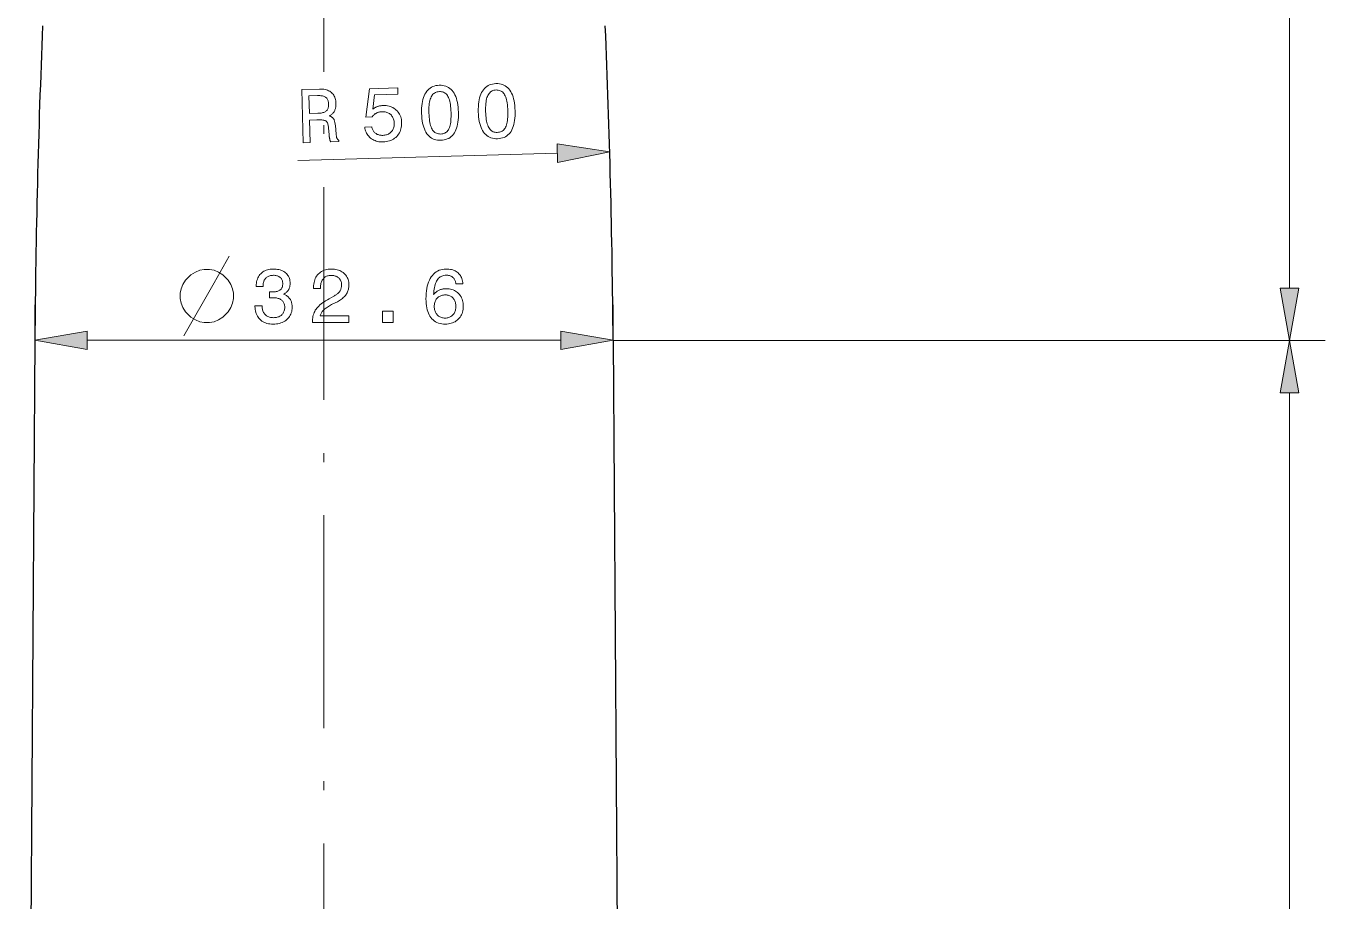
# Model space of a CAD drawing. Extents: x 0 to 297, y 0 to 523.
# Drawn here: x 141.4 to 214.6, y 245.9 to 295.3 of the extents above; entities that cross this region are included whole.
import ezdxf

# ---------------------------------------------------------------- set-up
doc = ezdxf.new("R2010")
doc.units = 0
doc.linetypes.add('DASHDOT', pattern=[18.5, 12, -3, 0.5, -3])

msp = doc.modelspace()

# ---------------------------------------------------------------- linework, layer by layer
at = {"color": 7, "linetype": 'DASHDOT', "lineweight": 13}
msp.add_line((158.178, 126.181), (158.178, 378.407), dxfattribs=at)
at = {"color": 7, "lineweight": 13}
for p, q in [((212.617, 280.487), (212.617, 369.578)), ((144.832, 277.546), (171.523, 277.546)), ((174.477, 277.532), (214.617, 277.532)), ((174.477, 277.532), (214.617, 277.532)), ((212.617, 209.487), (212.617, 274.578))]:
    msp.add_line(p, q, dxfattribs=at)
at = {"color": 7, "lineweight": 13, "ltscale": 0.366083}
msp.add_line((171.336, 288.096), (156.698, 287.681), dxfattribs=at)
at = {"color": 7, "lineweight": 13, "ltscale": 0.050346}
for p, q in [((141.877, 277.532), (141.877, 279.546)), ((174.477, 277.532), (174.477, 279.546))]:
    msp.add_line(p, q, dxfattribs=at)
at = {"color": 7, "lineweight": 30}
for p, q in [((141.877, 277.532), (141.377, 206.532)), ((174.477, 277.532), (174.977, 206.532))]:
    msp.add_line(p, q, dxfattribs=at)
at = {"color": 7, "lineweight": 13}
for points in [[(157.007, 288.69), (156.922, 291.685), (157.923, 291.713), (158.009, 291.713), (158.092, 291.709), (158.17, 291.701), (158.244, 291.687), (158.314, 291.67), (158.38, 291.648), (158.442, 291.621), (158.5, 291.59), (158.554, 291.554), (158.604, 291.514), (158.649, 291.47), (158.69, 291.421), (158.726, 291.369), (158.758, 291.312), (158.785, 291.251), (158.808, 291.186), (158.826, 291.117), (158.84, 291.044), (158.849, 290.967), (158.853, 290.885), (158.854, 290.837), (158.852, 290.79), (158.848, 290.744), (158.843, 290.7), (158.835, 290.657), (158.825, 290.616), (158.813, 290.576), (158.799, 290.538), (158.783, 290.501), (158.765, 290.465), (158.745, 290.431), (158.723, 290.399), (158.699, 290.368), (158.673, 290.339), (158.645, 290.311), (158.615, 290.285), (158.584, 290.26), (158.55, 290.237), (158.514, 290.216), (158.476, 290.196), (158.509, 290.186), (158.539, 290.175), (158.568, 290.162), (158.595, 290.149), (158.62, 290.134), (158.643, 290.118), (158.664, 290.101), (158.683, 290.082), (158.701, 290.062), (158.717, 290.041), (158.732, 290.018), (158.745, 289.991), (158.758, 289.961), (158.769, 289.927), (158.78, 289.89), (158.79, 289.85), (158.798, 289.806), (158.806, 289.759), (158.813, 289.709), (158.819, 289.655), (158.864, 289.169), (158.867, 289.138), (158.871, 289.109), (158.875, 289.082), (158.879, 289.056), (158.883, 289.032), (158.888, 289.01), (158.893, 288.99), (158.899, 288.971), (158.905, 288.954), (158.911, 288.938), (158.917, 288.924), (158.925, 288.911), (158.933, 288.898), (158.941, 288.886), (158.95, 288.875), (158.96, 288.864), (158.971, 288.854), (158.982, 288.845), (158.994, 288.837), (159.007, 288.829), (159.009, 288.747), (158.556, 288.734), (158.55, 288.744), (158.544, 288.755), (158.538, 288.767), (158.533, 288.78), (158.527, 288.794), (158.522, 288.809), (158.517, 288.825), (158.512, 288.842), (158.508, 288.859), (158.503, 288.878), (158.499, 288.898), (158.495, 288.919), (158.491, 288.942), (158.487, 288.966), (158.483, 288.992), (158.48, 289.018), (158.476, 289.046), (158.473, 289.076), (158.469, 289.107), (158.466, 289.139), (158.434, 289.526), (158.428, 289.582), (158.421, 289.635), (158.412, 289.683), (158.401, 289.727), (158.389, 289.767), (158.375, 289.802), (158.36, 289.834), (158.342, 289.861), (158.324, 289.885), (158.303, 289.904), (158.279, 289.92), (158.249, 289.934), (158.212, 289.946), (158.169, 289.957), (158.12, 289.965), (158.065, 289.972), (158.004, 289.976), (157.936, 289.978), (157.862, 289.979), (157.782, 289.978), (157.371, 289.966), (157.407, 288.702)], [(160.475, 289.571), (160.876, 289.582), (160.885, 289.537), (160.897, 289.493), (160.912, 289.452), (160.929, 289.413), (160.948, 289.376), (160.97, 289.341), (160.994, 289.308), (161.021, 289.277), (161.05, 289.249), (161.081, 289.222), (161.114, 289.198), (161.149, 289.177), (161.186, 289.158), (161.225, 289.142), (161.265, 289.129), (161.307, 289.118), (161.35, 289.11), (161.395, 289.105), (161.442, 289.102), (161.49, 289.102), (161.549, 289.106), (161.606, 289.113), (161.66, 289.123), (161.712, 289.138), (161.761, 289.156), (161.808, 289.177), (161.852, 289.202), (161.894, 289.231), (161.933, 289.263), (161.97, 289.299), (162.004, 289.338), (162.034, 289.379), (162.06, 289.422), (162.083, 289.468), (162.101, 289.515), (162.116, 289.565), (162.128, 289.617), (162.135, 289.672), (162.139, 289.728), (162.14, 289.787), (162.136, 289.847), (162.129, 289.904), (162.118, 289.959), (162.104, 290.011), (162.086, 290.06), (162.065, 290.107), (162.04, 290.151), (162.012, 290.193), (161.98, 290.232), (161.945, 290.269), (161.906, 290.302), (161.865, 290.332), (161.822, 290.358), (161.776, 290.38), (161.728, 290.399), (161.678, 290.413), (161.625, 290.425), (161.57, 290.432), (161.512, 290.436), (161.453, 290.436), (161.418, 290.434), (161.384, 290.431), (161.351, 290.427), (161.318, 290.421), (161.286, 290.414), (161.254, 290.405), (161.224, 290.395), (161.194, 290.384), (161.164, 290.371), (161.135, 290.357), (161.107, 290.342), (161.08, 290.325), (161.053, 290.307), (161.028, 290.288), (161.003, 290.267), (160.978, 290.245), (160.955, 290.222), (160.932, 290.197), (160.91, 290.171), (160.889, 290.144), (160.546, 290.134), (160.737, 291.73), (162.338, 291.775), (162.348, 291.421), (161.036, 291.384), (160.938, 290.573), (160.96, 290.592), (160.982, 290.611), (161.005, 290.628), (161.029, 290.645), (161.053, 290.66), (161.079, 290.675), (161.105, 290.689), (161.132, 290.702), (161.16, 290.714), (161.188, 290.725), (161.217, 290.735), (161.247, 290.744), (161.278, 290.753), (161.309, 290.76), (161.34, 290.766), (161.372, 290.772), (161.405, 290.776), (161.438, 290.78), (161.472, 290.782), (161.506, 290.783), (161.597, 290.783), (161.684, 290.778), (161.767, 290.766), (161.848, 290.749), (161.924, 290.727), (161.998, 290.699), (162.068, 290.665), (162.134, 290.626), (162.197, 290.581), (162.257, 290.531), (162.312, 290.476), (162.361, 290.417), (162.405, 290.355), (162.444, 290.289), (162.477, 290.22), (162.504, 290.147), (162.526, 290.071), (162.542, 289.991), (162.553, 289.907), (162.558, 289.82), (162.558, 289.727), (162.552, 289.638), (162.539, 289.552), (162.52, 289.47), (162.496, 289.391), (162.465, 289.315), (162.428, 289.243), (162.386, 289.174), (162.337, 289.108), (162.282, 289.046), (162.222, 288.989), (162.158, 288.937), (162.091, 288.892), (162.02, 288.851), (161.945, 288.817), (161.866, 288.788), (161.784, 288.766), (161.697, 288.748), (161.607, 288.737), (161.514, 288.732), (161.43, 288.732), (161.35, 288.736), (161.272, 288.746), (161.197, 288.761), (161.124, 288.78), (161.055, 288.805), (160.988, 288.834), (160.924, 288.868), (160.863, 288.907), (160.804, 288.951), (160.749, 288.999), (160.699, 289.05), (160.654, 289.104), (160.614, 289.161), (160.579, 289.221), (160.548, 289.285), (160.523, 289.352), (160.502, 289.422), (160.486, 289.495)], [(163.682, 290.343), (163.681, 290.492), (163.685, 290.633), (163.694, 290.768), (163.709, 290.895), (163.73, 291.015), (163.756, 291.128), (163.787, 291.234), (163.824, 291.333), (163.867, 291.424), (163.915, 291.509), (163.968, 291.586), (164.027, 291.655), (164.09, 291.716), (164.159, 291.77), (164.233, 291.816), (164.311, 291.854), (164.395, 291.884), (164.484, 291.906), (164.578, 291.921), (164.677, 291.928), (164.777, 291.927), (164.873, 291.918), (164.963, 291.9), (165.049, 291.875), (165.13, 291.842), (165.206, 291.801), (165.277, 291.752), (165.344, 291.694), (165.406, 291.629), (165.463, 291.556), (165.515, 291.475), (165.562, 291.386), (165.604, 291.29), (165.641, 291.186), (165.673, 291.074), (165.7, 290.955), (165.722, 290.828), (165.739, 290.694), (165.751, 290.552), (165.758, 290.402), (165.76, 290.253), (165.756, 290.111), (165.747, 289.976), (165.732, 289.849), (165.712, 289.728), (165.686, 289.616), (165.655, 289.51), (165.618, 289.412), (165.576, 289.321), (165.529, 289.238), (165.476, 289.162), (165.418, 289.093), (165.354, 289.033), (165.286, 288.98), (165.212, 288.934), (165.133, 288.897), (165.049, 288.867), (164.96, 288.845), (164.865, 288.83), (164.765, 288.824), (164.666, 288.825), (164.571, 288.834), (164.481, 288.851), (164.396, 288.876), (164.315, 288.91), (164.239, 288.951), (164.167, 289), (164.101, 289.057), (164.038, 289.123), (163.981, 289.196), (163.928, 289.277), (163.88, 289.365), (163.838, 289.461), (163.8, 289.565), (163.768, 289.676), (163.74, 289.794), (163.718, 289.92), (163.701, 290.054), (163.689, 290.195)], [(164.095, 290.355), (164.1, 290.234), (164.108, 290.121), (164.119, 290.013), (164.132, 289.913), (164.149, 289.819), (164.168, 289.732), (164.19, 289.652), (164.215, 289.579), (164.242, 289.512), (164.273, 289.452), (164.306, 289.398), (164.343, 289.35), (164.383, 289.308), (164.427, 289.272), (164.473, 289.242), (164.523, 289.217), (164.576, 289.199), (164.633, 289.186), (164.692, 289.179), (164.755, 289.178), (164.818, 289.182), (164.878, 289.193), (164.933, 289.208), (164.985, 289.23), (165.034, 289.257), (165.078, 289.289), (165.119, 289.328), (165.157, 289.371), (165.19, 289.421), (165.22, 289.476), (165.247, 289.537), (165.27, 289.605), (165.29, 289.679), (165.307, 289.761), (165.321, 289.849), (165.332, 289.943), (165.339, 290.045), (165.344, 290.153), (165.345, 290.268), (165.343, 290.39), (165.338, 290.512), (165.33, 290.628), (165.32, 290.736), (165.307, 290.837), (165.29, 290.931), (165.272, 291.019), (165.25, 291.099), (165.226, 291.173), (165.198, 291.239), (165.169, 291.299), (165.136, 291.352), (165.099, 291.399), (165.059, 291.441), (165.016, 291.476), (164.97, 291.506), (164.92, 291.531), (164.867, 291.549), (164.81, 291.562), (164.751, 291.569), (164.687, 291.57), (164.625, 291.565), (164.566, 291.555), (164.51, 291.539), (164.458, 291.517), (164.41, 291.49), (164.365, 291.457), (164.324, 291.418), (164.286, 291.374), (164.252, 291.324), (164.221, 291.269), (164.194, 291.207), (164.17, 291.139), (164.15, 291.064), (164.132, 290.982), (164.118, 290.894), (164.107, 290.799), (164.099, 290.698), (164.095, 290.59), (164.094, 290.476)], [(166.879, 290.434), (166.878, 290.582), (166.882, 290.724), (166.891, 290.858), (166.906, 290.985), (166.927, 291.106), (166.953, 291.219), (166.984, 291.324), (167.021, 291.423), (167.064, 291.515), (167.112, 291.599), (167.165, 291.676), (167.224, 291.746), (167.287, 291.807), (167.356, 291.861), (167.43, 291.907), (167.508, 291.945), (167.592, 291.975), (167.681, 291.997), (167.775, 292.012), (167.874, 292.018), (167.974, 292.017), (168.069, 292.008), (168.16, 291.991), (168.246, 291.966), (168.327, 291.933), (168.403, 291.892), (168.474, 291.842), (168.541, 291.785), (168.603, 291.72), (168.66, 291.646), (168.712, 291.565), (168.759, 291.477), (168.801, 291.38), (168.838, 291.276), (168.87, 291.165), (168.897, 291.045), (168.919, 290.919), (168.936, 290.784), (168.948, 290.642), (168.955, 290.493), (168.957, 290.343), (168.953, 290.201), (168.943, 290.067), (168.929, 289.939), (168.908, 289.819), (168.883, 289.706), (168.852, 289.601), (168.815, 289.503), (168.773, 289.412), (168.725, 289.328), (168.673, 289.252), (168.615, 289.184), (168.551, 289.123), (168.483, 289.07), (168.409, 289.025), (168.33, 288.988), (168.246, 288.958), (168.157, 288.936), (168.062, 288.921), (167.962, 288.914), (167.863, 288.915), (167.768, 288.925), (167.678, 288.942), (167.593, 288.967), (167.512, 289), (167.436, 289.041), (167.364, 289.091), (167.297, 289.148), (167.235, 289.213), (167.178, 289.286), (167.125, 289.368), (167.077, 289.456), (167.034, 289.552), (166.997, 289.656), (166.965, 289.767), (166.937, 289.885), (166.915, 290.011), (166.898, 290.144), (166.886, 290.285)], [(167.292, 290.446), (167.297, 290.325), (167.305, 290.211), (167.316, 290.104), (167.329, 290.004), (167.345, 289.91), (167.365, 289.823), (167.387, 289.743), (167.411, 289.669), (167.439, 289.603), (167.47, 289.543), (167.503, 289.489), (167.54, 289.441), (167.58, 289.399), (167.624, 289.363), (167.67, 289.332), (167.72, 289.308), (167.773, 289.289), (167.83, 289.276), (167.889, 289.269), (167.952, 289.268), (168.015, 289.273), (168.075, 289.283), (168.13, 289.299), (168.182, 289.32), (168.231, 289.347), (168.275, 289.38), (168.316, 289.418), (168.354, 289.462), (168.387, 289.511), (168.417, 289.566), (168.444, 289.627), (168.467, 289.695), (168.487, 289.77), (168.504, 289.851), (168.518, 289.939), (168.529, 290.034), (168.536, 290.136), (168.541, 290.244), (168.542, 290.359), (168.54, 290.481), (168.535, 290.603), (168.527, 290.718), (168.517, 290.826), (168.503, 290.928), (168.487, 291.022), (168.469, 291.109), (168.447, 291.19), (168.423, 291.263), (168.395, 291.33), (168.365, 291.389), (168.332, 291.442), (168.296, 291.49), (168.256, 291.531), (168.213, 291.567), (168.167, 291.597), (168.117, 291.621), (168.064, 291.64), (168.007, 291.652), (167.947, 291.659), (167.884, 291.66), (167.822, 291.656), (167.762, 291.645), (167.707, 291.629), (167.655, 291.608), (167.607, 291.58), (167.562, 291.547), (167.52, 291.509), (167.483, 291.465), (167.449, 291.415), (167.418, 291.359), (167.391, 291.297), (167.367, 291.229), (167.347, 291.154), (167.329, 291.073), (167.315, 290.985), (167.304, 290.89), (167.296, 290.789), (167.292, 290.681), (167.29, 290.567)], [(157.822, 291.343), (157.333, 291.329), (157.361, 290.333), (157.823, 290.346), (157.891, 290.349), (157.955, 290.354), (158.014, 290.362), (158.07, 290.371), (158.12, 290.383), (158.167, 290.397), (158.209, 290.414), (158.247, 290.432), (158.281, 290.453), (158.31, 290.476), (158.336, 290.501), (158.359, 290.53), (158.379, 290.561), (158.396, 290.595), (158.41, 290.633), (158.422, 290.673), (158.43, 290.717), (158.436, 290.763), (158.439, 290.813), (158.438, 290.865), (158.436, 290.917), (158.43, 290.965), (158.422, 291.011), (158.411, 291.053), (158.398, 291.092), (158.382, 291.128), (158.363, 291.161), (158.342, 291.191), (158.317, 291.218), (158.291, 291.242), (158.261, 291.263), (158.227, 291.281), (158.19, 291.297), (158.148, 291.311), (158.103, 291.323), (158.055, 291.332), (158.002, 291.338), (157.946, 291.342), (157.886, 291.344)], [(171.35, 287.575), (174.289, 288.18), (171.321, 288.617)], [(151.728, 281.546), (151.428, 281.546), (151.178, 281.496), (150.928, 281.396), (150.678, 281.246), (150.378, 280.946), (150.228, 280.696), (150.128, 280.446), (150.078, 280.196), (150.078, 279.896), (150.128, 279.646), (150.228, 279.396), (150.378, 279.146), (150.678, 278.846), (150.928, 278.696), (151.178, 278.596), (151.428, 278.546), (151.728, 278.546), (151.978, 278.596), (152.228, 278.696), (152.478, 278.846), (152.778, 279.146), (152.928, 279.396), (153.028, 279.646), (153.078, 279.896), (153.078, 280.196), (153.028, 280.446), (152.928, 280.696), (152.778, 280.946), (152.478, 281.246), (152.228, 281.396), (151.978, 281.496)], [(154.289, 279.486), (154.688, 279.486), (154.69, 279.424), (154.697, 279.365), (154.706, 279.309), (154.718, 279.256), (154.734, 279.206), (154.753, 279.158), (154.775, 279.113), (154.801, 279.071), (154.83, 279.032), (154.861, 278.996), (154.896, 278.963), (154.934, 278.933), (154.974, 278.907), (155.017, 278.885), (155.063, 278.866), (155.111, 278.85), (155.162, 278.838), (155.215, 278.829), (155.272, 278.824), (155.331, 278.822), (155.388, 278.824), (155.444, 278.828), (155.496, 278.836), (155.547, 278.847), (155.594, 278.862), (155.64, 278.879), (155.682, 278.9), (155.723, 278.923), (155.76, 278.95), (155.795, 278.98), (155.828, 279.013), (155.857, 279.048), (155.882, 279.086), (155.904, 279.126), (155.923, 279.168), (155.938, 279.212), (155.95, 279.259), (155.958, 279.309), (155.963, 279.36), (155.965, 279.415), (155.963, 279.464), (155.958, 279.51), (155.95, 279.555), (155.938, 279.598), (155.923, 279.638), (155.905, 279.676), (155.883, 279.712), (155.858, 279.745), (155.829, 279.776), (155.798, 279.806), (155.763, 279.832), (155.725, 279.856), (155.685, 279.877), (155.642, 279.895), (155.596, 279.911), (155.547, 279.923), (155.496, 279.933), (155.442, 279.94), (155.386, 279.944), (155.326, 279.946), (155.318, 279.946), (155.309, 279.946), (155.301, 279.946), (155.292, 279.945), (155.283, 279.945), (155.274, 279.945), (155.265, 279.945), (155.256, 279.944), (155.247, 279.944), (155.238, 279.944), (155.228, 279.943), (155.218, 279.943), (155.207, 279.942), (155.196, 279.942), (155.184, 279.941), (155.172, 279.94), (155.158, 279.94), (155.145, 279.939), (155.13, 279.938), (155.116, 279.937), (155.116, 280.277), (155.125, 280.276), (155.134, 280.276), (155.143, 280.276), (155.152, 280.275), (155.161, 280.275), (155.17, 280.275), (155.178, 280.274), (155.187, 280.274), (155.196, 280.274), (155.204, 280.274), (155.212, 280.273), (155.221, 280.273), (155.229, 280.273), (155.237, 280.273), (155.245, 280.273), (155.252, 280.273), (155.26, 280.273), (155.267, 280.273), (155.275, 280.273), (155.282, 280.273), (155.339, 280.274), (155.392, 280.277), (155.443, 280.283), (155.491, 280.291), (155.535, 280.301), (155.577, 280.314), (155.616, 280.329), (155.651, 280.346), (155.684, 280.366), (155.713, 280.387), (155.74, 280.412), (155.764, 280.438), (155.785, 280.467), (155.803, 280.499), (155.818, 280.533), (155.831, 280.569), (155.841, 280.608), (155.848, 280.649), (155.852, 280.693), (155.853, 280.738), (155.852, 280.783), (155.848, 280.825), (155.841, 280.866), (155.832, 280.904), (155.819, 280.94), (155.804, 280.974), (155.787, 281.006), (155.766, 281.035), (155.743, 281.063), (155.717, 281.088), (155.689, 281.112), (155.658, 281.132), (155.625, 281.151), (155.59, 281.167), (155.552, 281.18), (155.511, 281.191), (155.469, 281.2), (155.424, 281.206), (155.376, 281.21), (155.326, 281.211), (155.27, 281.209), (155.217, 281.204), (155.167, 281.196), (155.119, 281.185), (155.074, 281.17), (155.032, 281.152), (154.993, 281.131), (154.956, 281.107), (154.922, 281.079), (154.891, 281.048), (154.863, 281.014), (154.837, 280.977), (154.815, 280.937), (154.796, 280.894), (154.78, 280.848), (154.766, 280.799), (154.756, 280.747), (154.748, 280.692), (154.744, 280.633), (154.742, 280.572), (154.359, 280.572), (154.359, 280.601), (154.361, 280.688), (154.369, 280.771), (154.382, 280.85), (154.4, 280.925), (154.423, 280.997), (154.451, 281.066), (154.484, 281.131), (154.523, 281.192), (154.566, 281.249), (154.615, 281.303), (154.668, 281.353), (154.724, 281.398), (154.785, 281.437), (154.848, 281.471), (154.916, 281.5), (154.986, 281.523), (155.061, 281.541), (155.139, 281.554), (155.22, 281.562), (155.305, 281.565), (155.395, 281.563), (155.481, 281.556), (155.562, 281.546), (155.64, 281.531), (155.713, 281.512), (155.782, 281.488), (155.847, 281.461), (155.908, 281.429), (155.965, 281.392), (156.018, 281.352), (156.066, 281.308), (156.109, 281.26), (156.147, 281.209), (156.18, 281.155), (156.208, 281.097), (156.23, 281.036), (156.248, 280.971), (156.261, 280.903), (156.268, 280.832), (156.271, 280.757), (156.27, 280.715), (156.267, 280.673), (156.262, 280.633), (156.255, 280.594), (156.247, 280.556), (156.236, 280.52), (156.224, 280.484), (156.209, 280.451), (156.193, 280.418), (156.175, 280.386), (156.155, 280.356), (156.133, 280.328), (156.109, 280.301), (156.083, 280.275), (156.056, 280.251), (156.027, 280.228), (155.996, 280.207), (155.963, 280.187), (155.928, 280.169), (155.891, 280.152), (155.939, 280.134), (155.984, 280.113), (156.026, 280.09), (156.067, 280.066), (156.105, 280.039), (156.14, 280.01), (156.173, 279.98), (156.204, 279.947), (156.233, 279.913), (156.259, 279.876), (156.283, 279.838), (156.304, 279.798), (156.323, 279.756), (156.34, 279.712), (156.353, 279.667), (156.365, 279.62), (156.373, 279.571), (156.38, 279.521), (156.383, 279.469), (156.385, 279.415), (156.382, 279.33), (156.373, 279.249), (156.358, 279.171), (156.337, 279.096), (156.311, 279.025), (156.278, 278.957), (156.24, 278.893), (156.196, 278.832), (156.146, 278.775), (156.09, 278.721), (156.029, 278.671), (155.964, 278.627), (155.895, 278.588), (155.822, 278.554), (155.746, 278.525), (155.666, 278.501), (155.581, 278.483), (155.493, 278.47), (155.401, 278.462), (155.305, 278.46), (155.214, 278.462), (155.127, 278.47), (155.044, 278.484), (154.964, 278.503), (154.888, 278.527), (154.816, 278.557), (154.748, 278.593), (154.683, 278.634), (154.622, 278.68), (154.565, 278.731), (154.513, 278.788), (154.466, 278.848), (154.424, 278.911), (154.389, 278.978), (154.358, 279.049), (154.333, 279.123), (154.314, 279.201), (154.3, 279.283), (154.292, 279.368), (154.289, 279.457)], [(157.523, 278.546), (157.523, 278.559), (157.525, 278.646), (157.531, 278.731), (157.542, 278.812), (157.556, 278.891), (157.575, 278.967), (157.597, 279.04), (157.624, 279.11), (157.655, 279.177), (157.69, 279.241), (157.73, 279.302), (157.774, 279.361), (157.826, 279.421), (157.884, 279.48), (157.948, 279.54), (158.02, 279.599), (158.098, 279.658), (158.182, 279.717), (158.273, 279.776), (158.371, 279.834), (158.476, 279.893), (158.731, 280.032), (158.776, 280.057), (158.818, 280.083), (158.858, 280.11), (158.895, 280.137), (158.93, 280.164), (158.962, 280.193), (158.992, 280.221), (159.019, 280.251), (159.044, 280.281), (159.066, 280.312), (159.086, 280.343), (159.104, 280.376), (159.12, 280.409), (159.134, 280.444), (159.145, 280.48), (159.155, 280.517), (159.162, 280.555), (159.168, 280.594), (159.171, 280.634), (159.172, 280.675), (159.17, 280.722), (159.165, 280.767), (159.157, 280.81), (159.146, 280.851), (159.131, 280.891), (159.113, 280.928), (159.092, 280.964), (159.067, 280.998), (159.039, 281.03), (159.008, 281.06), (158.975, 281.088), (158.939, 281.113), (158.9, 281.135), (158.86, 281.154), (158.817, 281.17), (158.772, 281.183), (158.725, 281.193), (158.676, 281.201), (158.625, 281.205), (158.571, 281.207), (158.518, 281.205), (158.467, 281.199), (158.418, 281.19), (158.372, 281.177), (158.328, 281.16), (158.286, 281.14), (158.246, 281.116), (158.209, 281.088), (158.174, 281.056), (158.142, 281.021), (158.112, 280.983), (158.085, 280.941), (158.062, 280.897), (158.041, 280.85), (158.024, 280.801), (158.01, 280.748), (157.999, 280.693), (157.991, 280.635), (157.986, 280.574), (157.985, 280.511), (157.985, 280.475), (157.593, 280.475), (157.593, 280.536), (157.595, 280.629), (157.603, 280.718), (157.617, 280.803), (157.636, 280.884), (157.66, 280.961), (157.69, 281.034), (157.725, 281.104), (157.765, 281.169), (157.811, 281.23), (157.863, 281.288), (157.918, 281.34), (157.978, 281.388), (158.042, 281.429), (158.109, 281.465), (158.18, 281.496), (158.255, 281.521), (158.334, 281.54), (158.417, 281.554), (158.504, 281.562), (158.594, 281.565), (158.681, 281.562), (158.764, 281.555), (158.844, 281.543), (158.921, 281.525), (158.994, 281.503), (159.064, 281.476), (159.131, 281.444), (159.194, 281.407), (159.254, 281.365), (159.31, 281.318), (159.362, 281.267), (159.408, 281.213), (159.449, 281.156), (159.485, 281.096), (159.515, 281.033), (159.539, 280.967), (159.558, 280.898), (159.572, 280.825), (159.58, 280.75), (159.583, 280.671), (159.581, 280.61), (159.576, 280.55), (159.568, 280.492), (159.557, 280.435), (159.543, 280.38), (159.525, 280.327), (159.504, 280.275), (159.48, 280.224), (159.453, 280.176), (159.423, 280.128), (159.389, 280.082), (159.352, 280.037), (159.311, 279.994), (159.267, 279.952), (159.22, 279.911), (159.17, 279.871), (159.116, 279.833), (159.058, 279.795), (158.998, 279.759), (158.934, 279.724), (158.681, 279.596), (158.61, 279.559), (158.544, 279.522), (158.483, 279.487), (158.425, 279.451), (158.371, 279.417), (158.321, 279.384), (158.276, 279.351), (158.234, 279.319), (158.196, 279.287), (158.163, 279.256), (158.133, 279.226), (158.104, 279.194), (158.078, 279.162), (158.054, 279.129), (158.033, 279.096), (158.013, 279.061), (157.995, 279.026), (157.98, 278.991), (157.966, 278.954), (157.955, 278.917), (159.583, 278.917), (159.583, 278.546)], [(166.009, 280.734), (165.612, 280.734), (165.607, 280.78), (165.598, 280.823), (165.588, 280.865), (165.575, 280.904), (165.56, 280.941), (165.543, 280.975), (165.523, 281.008), (165.501, 281.038), (165.477, 281.066), (165.45, 281.092), (165.421, 281.115), (165.39, 281.136), (165.357, 281.155), (165.322, 281.171), (165.285, 281.184), (165.246, 281.195), (165.205, 281.204), (165.161, 281.21), (165.116, 281.214), (165.068, 281.215), (165.004, 281.212), (164.943, 281.204), (164.885, 281.191), (164.83, 281.172), (164.778, 281.147), (164.729, 281.118), (164.683, 281.083), (164.641, 281.042), (164.601, 280.996), (164.565, 280.945), (164.531, 280.888), (164.5, 280.826), (164.473, 280.758), (164.448, 280.685), (164.426, 280.606), (164.407, 280.521), (164.391, 280.431), (164.378, 280.335), (164.367, 280.234), (164.36, 280.127), (164.386, 280.159), (164.413, 280.189), (164.441, 280.217), (164.47, 280.245), (164.501, 280.27), (164.532, 280.294), (164.565, 280.316), (164.598, 280.337), (164.633, 280.356), (164.669, 280.374), (164.706, 280.39), (164.744, 280.404), (164.782, 280.417), (164.822, 280.428), (164.862, 280.437), (164.903, 280.445), (164.945, 280.451), (164.988, 280.455), (165.032, 280.457), (165.077, 280.458), (165.16, 280.455), (165.241, 280.447), (165.318, 280.434), (165.392, 280.414), (165.463, 280.39), (165.53, 280.36), (165.595, 280.324), (165.656, 280.283), (165.714, 280.237), (165.768, 280.185), (165.819, 280.129), (165.864, 280.069), (165.904, 280.006), (165.938, 279.939), (165.968, 279.869), (165.992, 279.795), (166.01, 279.718), (166.023, 279.637), (166.031, 279.553), (166.034, 279.465), (166.031, 279.377), (166.023, 279.293), (166.009, 279.212), (165.989, 279.134), (165.964, 279.06), (165.933, 278.989), (165.896, 278.922), (165.854, 278.857), (165.806, 278.796), (165.753, 278.739), (165.695, 278.686), (165.633, 278.638), (165.568, 278.596), (165.5, 278.56), (165.428, 278.529), (165.352, 278.504), (165.273, 278.485), (165.191, 278.471), (165.105, 278.462), (165.016, 278.46), (164.913, 278.463), (164.815, 278.474), (164.722, 278.492), (164.634, 278.518), (164.55, 278.551), (164.472, 278.591), (164.399, 278.638), (164.33, 278.693), (164.267, 278.755), (164.208, 278.824), (164.155, 278.9), (164.107, 278.983), (164.065, 279.072), (164.029, 279.168), (163.998, 279.27), (163.973, 279.378), (163.953, 279.493), (163.939, 279.614), (163.931, 279.742), (163.928, 279.876), (163.931, 280.034), (163.94, 280.184), (163.955, 280.327), (163.976, 280.462), (164.002, 280.591), (164.035, 280.712), (164.074, 280.826), (164.119, 280.932), (164.17, 281.031), (164.226, 281.123), (164.288, 281.207), (164.355, 281.282), (164.427, 281.349), (164.503, 281.406), (164.584, 281.454), (164.67, 281.494), (164.761, 281.525), (164.857, 281.547), (164.957, 281.561), (165.062, 281.565), (165.146, 281.563), (165.226, 281.556), (165.303, 281.545), (165.376, 281.53), (165.445, 281.511), (165.511, 281.487), (165.573, 281.459), (165.632, 281.426), (165.686, 281.389), (165.738, 281.348), (165.785, 281.303), (165.828, 281.254), (165.866, 281.201), (165.9, 281.145), (165.929, 281.086), (165.954, 281.023), (165.975, 280.956), (165.99, 280.886), (166.002, 280.812)], [(165.617, 279.461), (165.615, 279.518), (165.61, 279.573), (165.602, 279.626), (165.591, 279.676), (165.576, 279.724), (165.558, 279.77), (165.537, 279.813), (165.513, 279.854), (165.485, 279.893), (165.454, 279.929), (165.421, 279.962), (165.385, 279.992), (165.348, 280.018), (165.308, 280.041), (165.267, 280.06), (165.223, 280.076), (165.177, 280.088), (165.13, 280.097), (165.08, 280.102), (165.028, 280.104), (164.971, 280.102), (164.915, 280.097), (164.863, 280.088), (164.813, 280.076), (164.765, 280.061), (164.72, 280.042), (164.678, 280.019), (164.638, 279.993), (164.6, 279.964), (164.566, 279.931), (164.534, 279.895), (164.505, 279.857), (164.48, 279.816), (164.458, 279.772), (164.44, 279.726), (164.425, 279.677), (164.413, 279.626), (164.405, 279.572), (164.4, 279.516), (164.398, 279.457), (164.4, 279.398), (164.405, 279.341), (164.413, 279.287), (164.424, 279.235), (164.439, 279.186), (164.458, 279.14), (164.479, 279.096), (164.504, 279.054), (164.532, 279.015), (164.564, 278.978), (164.598, 278.944), (164.634, 278.914), (164.673, 278.888), (164.715, 278.865), (164.758, 278.845), (164.804, 278.829), (164.853, 278.817), (164.903, 278.808), (164.956, 278.803), (165.012, 278.801), (165.064, 278.803), (165.115, 278.808), (165.164, 278.817), (165.211, 278.83), (165.256, 278.847), (165.299, 278.867), (165.339, 278.89), (165.378, 278.918), (165.414, 278.949), (165.449, 278.983), (165.481, 279.021), (165.509, 279.061), (165.534, 279.103), (165.556, 279.147), (165.575, 279.194), (165.59, 279.243), (165.601, 279.294), (165.61, 279.347), (165.615, 279.403)], [(212.096, 280.487), (212.617, 277.532), (213.138, 280.487)], [(161.476, 278.546), (161.476, 279.189), (162.073, 279.189), (162.073, 278.546)], [(144.832, 278.067), (141.877, 277.546), (144.832, 277.025)], [(171.523, 277.025), (174.477, 277.546), (171.523, 278.067)], [(213.138, 274.578), (212.617, 277.532), (212.096, 274.578)]]:
    msp.add_lwpolyline(points, close=True, dxfattribs=at)
msp.add_lwpolyline([(150.278, 277.796), (151.978, 280.796), (152.828, 282.296)], dxfattribs=at)
at = {"color": 7, "lineweight": 30}
for centre, start, end in [((641.874, 274.011), 177.56324, 179.59649), ((-325.519, 274.011), 0.4035, 2.43675)]:
    msp.add_arc(centre, 500.009, start, end, dxfattribs=at)
at = {"color": 7, "lineweight": 13}
for points in [[(171.35, 287.575), (174.289, 288.18), (171.35, 287.575), (171.321, 288.617)], [(212.096, 280.487), (212.617, 277.532), (212.096, 280.487), (213.138, 280.487)], [(144.832, 278.067), (141.877, 277.546), (144.832, 278.067), (144.832, 277.025)], [(171.523, 277.025), (174.477, 277.546), (171.523, 277.025), (171.523, 278.067)], [(213.138, 274.578), (212.617, 277.532), (213.138, 274.578), (212.096, 274.578)]]:
    msp.add_solid(points, dxfattribs=at)

doc.saveas('drawing.dxf')
